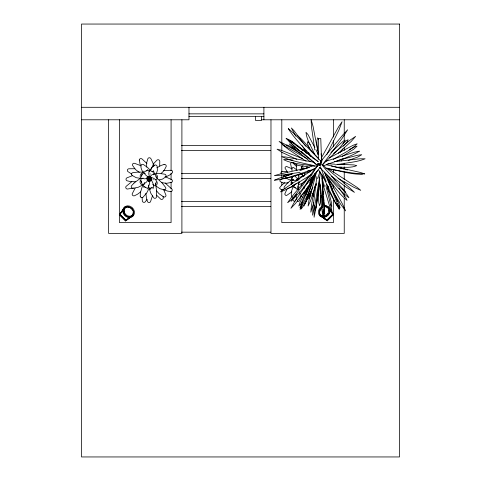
<?xml version="1.0" encoding="UTF-8"?>
<svg xmlns="http://www.w3.org/2000/svg" width="481" height="481" viewBox="0 0 481 481"><rect width="100%" height="100%" fill="white"/><g stroke="black" fill="none" stroke-linecap="round" stroke-linejoin="round"><path stroke-width="0.72" d="M140.211 196.134L140.428 192.58M329.816 211.893L329.683 209.638M318.302 159.5L318.512 138.606L320.773 138.57L321.555 160.901M320.725 195.256L320.406 202.844L319.625 205.784L318.807 202.856L318.224 189.58M304.533 193.711L304.509 191.871M149.789 178.535L149.326 180.706M312.62 193.374L312.728 194.739L313.618 194.991M298.893 183.117L298.917 182.762M314.478 205.189L314.087 217.244L315.801 208.928L319.594 180.104M149.789 171.537L149.819 171.128M294.414 147.384L294.474 146.711L294.967 146.567M316.143 185.678L316.27 184.241M306.968 168.314L307.064 166.883M298.274 174.735L298.707 178.15M316.859 176.575L312.993 207.972L312.566 215.187L315.025 204.245L320.532 172.258M313.191 196.903L313.359 195.545M319.059 184.367L316.239 205.14M319.618 182.72L316.889 202.88L315.452 210.347M298.797 183.874L297.931 187.686L296.807 189.424M305.056 172.871L304.214 175.932M296.765 198.623L294.703 201.28A1.233 1.16 14.9 0 1 293.975 201.274L293.001 200.192M319.588 164.821L319.793 165.374L320.226 164.694L319.823 165.175M152.483 195.803L150.517 201.713A1.696 1.629 25.4 0 1 147.541 201.671L146.464 198.202L145.881 193.368M319.973 165.193L319.955 164.923M315.752 207.882L316.137 205.772M149.182 178.788L148.984 181.271L149.801 176.954L147.667 176.527L148.166 176.972L147.342 177.321A0.926 0.794 -26 0 0 146.903 178.367L147.348 178.998C146.11 178.77 151.262 176.828 149.447 177.309M314.947 185.913L311.472 205.207L310.81 212.205L313.804 202.495M320.472 162.806L319.991 165.392L316.245 164.442M140.434 192.568L142.719 185.077M151.383 168.609L153.704 163.552L156.986 160.101A1.69 1.623 17.7 0 1 159.788 161.189L159.686 165.975M300.944 196.284L299.555 200.733L298.611 201.473A1.239 1.184 27.8 0 1 297.889 201.389L297.3 200.914M143.987 171.086L143.825 172.246L145.286 174.675L147.012 176.172L149.014 176.84M298.611 182.185L298.96 182.594M140.308 174.831L140.181 176.635L140.981 178.198L144.757 178.86L147.577 178.241M305.633 201.828L305.297 203.144L308.856 195.689M316.462 172.228L308.988 200.367L308.099 206.036L310.504 200.908L316.215 183.327M342.592 148.924L341.925 150.343L339.827 152.657M149.344 180.874L148.785 181.187A0.715 0.715 0 0 1 148.298 181.205L147.475 179.792L147.264 180.213L148.641 178.168M296.777 164.388L296.506 169.937M140.205 196.134A1.69 1.683 0 0 0 142.971 197.282L146.801 192.779L149.357 187.849M132.642 214.929L132.744 214.574M150.018 170.436L151.461 167.857L154.395 165.23M317.64 178.722L319.913 171.416M292.111 178.625L292.953 176.01L292.472 177.285M301.93 205.778L301.22 209.001L303.114 206.391L305.748 201.19M149.363 178.156L149.801 177.08L150.98 180.519L150.727 180.032L150.451 180.97A0.776 0.752 87.9 0 1 149.88 181.337L148.719 180.802L149.02 181.217M306.313 199.188L314.358 175.457M303.06 150.481L303.758 149.597L306.018 150.914M141.228 176.876L142.28 173.942L141.679 175.373M156.295 181.92L155.249 184.854L155.844 183.429M301.984 176.78L302.525 174.988L302.351 173.948M315.524 174.176L304.034 205.958L312.884 187.259M314.784 173.581L312.824 178.89M294.294 185.107L293.927 187.837M153.553 174.801L154.221 172.793L153.397 170.605M305.922 195.328L308.195 189.628M313.955 175.276L308.7 188.372M320.869 162.169L319.661 165.193L317.881 164.28M149.459 177.483L146.633 181.944L142.701 184.848C138.648 184.524 139.442 178.577 143.085 178.066M313.732 175.607L302.777 201.972L300.078 209.488L308.622 193.061M291.576 176.323L291.221 177.874L291.913 179.804L294.937 180.393L297.15 179.864M309.133 195.027L310.245 192.376M313.239 175.595L302.212 201.058L299.97 207.918L300.98 206.92M293.873 184.632C292.64 188.251 289.772 193.53 292.123 197.018M298.094 189.736L298.394 189.057M300.757 169.414L303.024 165.494M310.401 192.304L311.009 190.969M298.328 180.122C299.801 177.91 295.701 181.493 296.669 179.948A0.86 0.728 -28.4 0 1 297.005 179.016C298.238 178.95 296.849 178.156 297.721 178.397M318.133 164.352L305.97 184.319L308.507 181.71M311.321 192.737L309.818 195.653L308.616 196.344M312.854 176.689L309.704 182.918M299.302 178.481C300.126 176.984 302.134 175.649 303.836 176.25M156.337 173.851L157.401 170.34L157.155 166.384A1.69 1.479 24.1 0 0 154.395 165.236M326.918 154.419L338.925 130.068L342.087 121.717L338.672 126.695L321.446 157.774M307.792 186.676L300.138 202.014L298.803 206.024L301.196 203.367M321.404 161.58L319.655 165.025L318.055 163.967M144.703 182.527L143.308 185.991L143.494 187.223M287.151 188.829L284.902 193.663A1.635 1.563 27.8 0 0 284.89 194.438L285.894 195.514A1.239 1.184 27.8 0 0 286.616 195.496L291.883 191.799M298.34 182.275L298.731 182.058L298.01 182.503M304.022 188.552L304.695 187.494M301.509 202.916L302.23 201.786M147.036 199.344L145.232 201.894A1.696 1.599 13.5 0 1 142.334 201.112L142.111 197.444M307.816 182.245L294.318 202.267L290.915 208.303L295.575 203.367L309.638 184.758M317.61 165.314L294.913 195.635L291.089 201.365L301.106 190.62L320.677 166.727M152.928 188.792C154.804 185.762 152.339 182.149 151.082 179.275M297.715 180.243L298.052 179.774M140.56 174.29L142.31 172.962L145.226 173.557M307.882 197.012L308.297 196.434M135.107 188.233L132.227 193.771A1.683 1.617 25.4 0 0 134.361 195.827L137.632 194.156L140.638 191.931M130.616 217.256L125.541 220.971L119.288 214.718L123.419 209.079M306.764 189.189L303.517 193.398L301.166 195.539M123.389 209.56L119.288 214.718L120.058 214.34L122.914 210.492M119.288 214.718L123.19 209.608M322.655 164.472L342.111 138.402L347.643 129.786L343.29 134.391L320.514 161.658M309.355 175.481L291.558 197.108L287.62 202.735L290.861 200.168L296.651 194.192M150.006 177.176L150.992 176.99L150.331 177.309L151.058 177.615A0.764 0.595 47 0 1 151.347 177.904C151.335 179.166 151.858 179.756 151.058 178.77M317.899 170.557L309.042 181.229M321.663 161.953L319.204 164.803L317.785 163.263M150.92 180.309L150.144 179.449M343.338 146.242L347.324 141.636L348.154 139.761L346.494 140.524L343.043 143.41M321.717 162.013L319.137 164.749L318.242 163.672M134.037 183.039L131.602 185.666A1.671 1.641 -27.4 0 0 132.768 188.342L138.294 187.265L143.921 184.289M304.082 186.249L304.413 185.919M119.709 214.682L125.577 220.551L129.768 217.352M125.541 220.971L130.652 217.069M323.052 217.171L326.9 220.033L332.768 214.165L329.912 210.317M322.168 216.895L326.93 220.448L333.183 214.195L329.629 209.433M321.639 216.666L327.278 220.797L327.242 220.376L333.111 214.508L329.798 209.95M322.12 216.697L327.278 220.797L333.531 214.544L329.816 209.469M296.146 183.495L293.29 185.72L292.442 185.534M322.228 165.302C329.738 156.92 339.772 149.964 345.202 140.103L342.851 141.468L330.928 152.537M299.398 181.998C295.063 187.614 305.351 181.944 305.916 180.303M301.106 169.625L303.295 167.995A1.239 1.064 26.4 0 1 304.01 168.122L304.726 168.813M338.293 153.223L351.238 141.408L355.651 136.357L350.27 139.995L333.525 153.493M134.049 183.027L140.254 178.451M150.078 177.832L149.603 177.525M287.65 188.498L291.444 187.109L294.612 184.957M149.399 177.134L148.557 177.73M125.577 220.551L130.135 217.238M284.848 182.678L282.125 184.83L279.75 187.536A1.623 1.485 44.1 0 0 279.732 188.299L280.934 189.478L283.862 189.135M314.165 168.753L283.91 189.123L280.663 191.865C291.636 187.638 301.274 180.447 311.447 174.603M161.135 173.461L164.009 170.653L166.192 166.534A1.683 1.617 25.4 0 0 164.057 164.484M156.92 167.773L161.141 165.416L164.051 164.472M131.824 181.65L126.064 186.4A1.671 1.545 41.1 0 0 127.279 189.063L133.423 188.077M147.09 189.009C149.94 185.858 149.964 180.82 149.621 176.719M291.336 180.026L287.752 182.75L284.163 186.917A1.623 1.587 -29.9 0 0 284.199 187.963L285.095 188.792M293.602 179.684C291.66 180.381 290.32 182.552 291.438 184.506M342.244 156.445L353.806 149.176L357.04 146.17L354.587 146.873L349.296 149.531M333.207 159.548C341.167 154.383 350.457 150.595 357.161 143.801L353.27 145.208L329.515 157.762M324.819 216.636L324.398 216.835M281.547 178.98L279.996 180.255A1.629 1.557 27.8 0 0 280.008 181.283C281.932 183.429 285.684 183.02 288.341 182.846M150.842 177.489C151.611 177.531 150.739 177.603 150.042 176.605A0.691 0.517 23.1 0 0 149.663 176.563C148.761 176.329 148.972 176.701 150.09 177.092M297.408 179.353C296.14 179.924 297.246 179.539 296.633 180.573A1.112 1.046 -50.6 0 0 296.609 180.976L296.627 181.072M144.823 171.543L147.396 170.388L146.074 170.881M152.699 187.253L150.132 188.408L151.449 187.921M283.02 177.206L292.652 173.443M312.897 165.668L299.711 170.767M302.254 175.914L304.581 175.475M149.134 177.182L146.717 178.247L147.246 178.204L146.939 179.816A0.812 0.77 -47.6 0 0 147.3 180.147L148.088 180.309L147.547 180.339L149.886 176.87L149.272 177.116M315.873 168.452L291.342 176.635M323.893 165.686C335.744 161.009 348.581 157.9 359.421 151.142L354.299 152.224L325.252 161.484M348.208 160.486L357.75 157.016L361.76 154.708L357.353 155.297L337.007 160.702M166.185 176.774L170.052 174.795L172.336 172.811A1.677 1.605 3.6 0 0 170.995 170.262L163.456 170.605M292.412 173.966L279.088 178.247L274.38 180.225C286.706 178.884 298.563 174.645 310.552 171.579M298.713 178.944C296.248 179.569 297.444 177.459 298.707 178.722M290.65 176.846L281.698 178.932M340.933 159.373L341.775 159.139M153.722 173.869L158.315 173.292L164.598 174.17A1.671 1.491 44.6 0 1 165.777 176.858L162.476 179.124L159.121 179.84M132.636 175.607L126.882 177.862A1.671 1.605 25.4 0 0 126.924 180.742L130.315 181.577L135.504 181.74M309 167.538L280.874 173.791L274.356 175.637L281.084 175.216L300.108 172.336M130.447 217.123L128.193 217.256M362.421 174.206C350.98 174.639 339.676 170.719 328.421 168.873M155.597 179.696L156.806 179.305C160.432 173.912 151.202 172.216 150.096 177.273L150.469 177.928M342.376 158.995L343.386 158.946M311.916 170.28L307.383 171.092M341.516 163.937C349.368 162.337 357.714 161.977 365.109 158.772L359.704 158.82L341.197 160.888M149.567 176.846L150.288 176.731M320.202 163.287L321.615 163.077M293.35 180.056L289.538 179.828L285.293 177.748M151.443 169.637C148.431 169.895 148.214 174.429 149.579 176.497M341.468 167.196L338.341 167.346M291.636 174.308C289.37 174.645 285.948 173.677 284.397 175.745A1.635 1.527 -16.4 0 0 284.385 176.749M81.493 107.299L399.507 107.299M188.979 113.853L263.901 113.853M188.979 116.348L263.901 116.348M81.493 119.787L188.979 119.787L188.979 107.299M261.405 119.787L399.507 119.787M181.403 145.388L270.725 145.388M181.403 150.385L270.725 150.385M336.183 167.37C342.929 166.787 350.493 168.392 356.776 165.626L353.95 164.929L337.548 164.249M181.403 173.485L270.725 173.485M181.403 178.481L270.725 178.481M181.403 201.581L270.725 201.581M181.403 206.577L270.725 206.577M181.403 232.173L270.725 232.173M141.997 178.559L136.135 177.681L131.884 175.252A1.671 1.569 -14.8 0 1 133.003 172.625L138.528 172.024L143.32 172.228M339.935 164.418L344.444 164.736M334.698 164.159L327.741 163.762M298.352 178.595L296.549 177.868L294.739 175.691M292.911 160.167L285.443 159.343L283.592 159.644C293.013 164.418 304.533 164.123 314.821 166.336M134.902 168.723L128.848 168.777A1.671 1.629 35.5 0 0 127.772 171.483L131.83 174.152M319.625 164.881L319.931 165.151M287.043 171.368L282.197 171.422L281.09 172.318A1.629 1.575 38.4 0 0 281.09 173.358L281.337 173.815M314.039 162.277L285.636 156.956L281.896 156.71C293.067 161.754 305.531 163.432 317.394 166.42M309.217 167.286C304.575 165.368 296.332 167.051 293.5 162.319M283.201 175.343L284.584 176.196M319.727 164.899L319.865 164.929M297.859 178.433L298.521 178.577M325.817 168.272C338.75 170.358 351.671 173.761 364.796 173.912L360.353 172.451L326.371 164.779M151.359 177.585C155.399 177.844 160.462 184.349 154.684 185.87L152.73 184.337M149.819 177.267L150.186 177.339M340.338 168.212L341.582 168.518M342.821 168.819L344.065 169.12M345.454 169.456L347.547 169.961M152.964 179.653L153.397 179.756M339.694 168.055L331.229 165.945M161.85 182.696L166.552 183.315L171.555 182.401A1.671 1.605 25.4 0 0 171.513 179.521L165.067 176.671M291.54 147.733L293.921 148.605M287.686 139.057L291.185 141.017M327.134 207.341L327.489 207.443M297.06 135.269C305.297 141.606 311.009 151.154 318.494 158.375M302.639 158.628L280.868 150.144L277.056 149.176L282.581 152.645L296.807 159.343M299.404 179.01C300.264 179.485 299.182 177.862 298.617 178.433C298.274 178.77 298.875 177.531 299.17 178.637M150.463 189.592L149.092 188.642L148.328 185.041M310.023 165.127L311.941 165.945M307.81 198.533L308.032 198.635A1.233 1.166 16.3 0 0 308.76 198.671L309.662 197.889A1.635 1.545 16.3 0 0 309.764 197.132L309.608 195.995M163.967 189.748L167.49 191.065L170.821 191.606A1.677 1.545 9.6 0 0 171.819 189.033L165.211 183.093M141.276 165.879L134.602 163.33A1.683 1.617 25.4 0 0 132.516 165.332L135.48 169.522L139.334 172.439M150.727 170.815L153.313 172.114L152.05 171.38M146.801 187.981L144.216 186.682L145.472 187.416M292.153 168.843L286.802 166.564A1.239 1.184 27.8 0 0 286.081 166.528L285.185 167.322A1.629 1.557 27.8 0 0 285.143 168.35L287.572 172.15M296.579 188.51L294.504 187.35L295.514 188.011M300.757 173.803L301.791 174.387L300.781 173.737M307.365 158.832L282.527 144.757L288.696 149.567L306.108 161.273M309.343 196.02L310.209 196.519M338.065 178.391L354.004 187.38L360.78 190.326L357.112 187.392L327.465 168.128M301.19 153.878L284.03 143.795L279.076 141.408L285.522 146.573M147.547 169.462L149.176 171.434M149.868 176.786L150.294 177.05M297.739 151.268L289.123 145.851L286.556 144.811L287.313 145.996M317.658 161.339L312.001 157.305M144.745 173.563C142.166 171.855 140.825 168.711 140.843 165.674A1.69 1.509 3.8 0 1 143.578 164.64L147.487 167.394L150.12 170.058M318.578 161.844L293.626 142.55L289.827 140.139L291.967 142.803M157.209 178.523L162.127 182.954L165.482 187.265A1.671 1.563 63.8 0 1 164.37 189.893L159.734 188.612L156.054 186.057M302.405 152.844L289.195 143.897L295.1 149.369L310.347 161.736M308.171 152.453L309.283 153.259M309.403 155.381L310.96 156.535M291.708 141.408L294.649 143.627M317.749 163.967L319.36 165.187L320.995 162.428L319.366 165.133L318.362 164.37M305.435 152.399L306.481 153.192M331.373 176.172L346.536 187.41L354.461 192.376L350.156 188.233L322.871 165.145M303.331 150.812L290.987 141.468L286.057 138.281C295.713 148.497 307.149 156.896 317.911 165.915M311.423 156.572L302.94 150.048M296.885 145.352L302.411 149.639M317.556 165.422L300.962 151.154M304.521 187.325L303.992 186.796M298.058 149.561L289.105 141.258M304.016 181.577L304.383 181.926M150.565 178.349L150.86 178.631M332.768 214.165L333.111 214.508M326.9 220.033L327.242 220.376M326.93 220.448L327.278 220.797M320.382 215.56L320.731 215.909M120.058 214.34L125.92 220.208M119.637 214.37L125.89 220.623M319.546 167.34L337.933 185.419L345.881 192.226L325.09 168.753L321.416 164.057M321.176 161.46L293.921 133.508L288.239 128.553C295.075 139.61 304.96 148.557 313.365 158.441M297.174 170.244L293.566 167.49A1.227 1.088 4.3 0 0 292.839 167.454L291.841 168.416L292.027 170.857M324.873 173.166C332.846 181.343 339.742 190.933 348.935 197.745L347.132 194.823L342.472 189.141M156.553 195.16L160.822 199.242A1.683 1.599 14.7 0 0 163.275 197.673L163.071 196.398M320.334 160.45L321.254 161.49M146.958 163.528L141.997 158.952A1.69 1.629 27.1 0 0 139.268 160.047M335.491 180.874L333.706 178.758M301.034 184.902L301.328 185.263M296.705 166.745L292.304 162.416A1.239 1.19 29.7 0 0 291.576 162.362L290.548 163.648L291.708 168.969M325.511 175.505C332.678 183.718 338.504 193.572 347.06 200.361L345.941 197.95L338.949 188.197M156.511 190.873L159.103 193.771L163.817 196.982A1.683 1.617 25.4 0 0 165.903 194.973L163.498 189.364M150.643 180.405L150.872 180.808L150.252 180.64L151.016 180.441A0.932 0.812 68.7 0 0 151.461 179.395L151.076 178.613L151.695 178.794L149.886 177.17M305.645 146.212L294.065 130.748L291.372 127.964L295.815 136.159M304.864 191.811L305.134 192.184M310.221 144.565L308.357 142.19L307.413 141.781L307.443 143.633L309.493 148.286M307.575 153.764L302.086 145.695M149.621 177.038L150.499 178.343M318.693 170.064L326.232 181.656L320.899 167.947M300.793 195.268L302.579 197.607A1.257 1.221 79.2 0 0 302.814 197.679M331.914 190.061L340.933 204.611L345.623 210.906L342.28 203.655L328.992 179.347M337.007 203.439L340.193 207.87L338.408 202.597L331.181 186.862M327.423 185.756L328.337 187.458M327.194 187.957L336.381 204.563L339.664 208.988L338.66 205.694M327.591 185.702L328.896 188.245M314.863 147.691L308.044 134.656L306.012 132.299C306.625 140.133 311.88 147.144 314.556 154.461M315.849 149.645L318.314 154.521M150.3 177.97L150.12 177.579M327.94 186.67L328.77 188.396M330.483 204.395L331.764 206.343L331.409 202.399L326.755 184.211M300.312 194.33L299.32 191.925M329.671 183.616L330.88 186.213M328.198 180.441L329.076 182.335M323.046 176.521L334.908 201.834L339.147 209.277L336.333 201.064L324.447 172.126M335.203 195.448L337.235 200.421M327.104 176.852L332.768 189.773M335.257 195.508L337.77 201.575M140.23 164.929L139.274 160.047M327.814 179.034L328.944 181.764M155.477 175.114L156.565 178.108L156.091 176.581M142.051 183.682L140.963 180.688L141.432 182.221M318.614 139.195L317.676 137.825C315.909 141.582 317.634 146.26 317.502 150.3M301.353 184.091L301.767 185.564M292.328 183.351L291.901 182.016L292.274 183.381M324.543 186.472L322.066 178.289M322.474 182.774L329.744 206.403L332.233 212.788L330.982 205.976L325.89 185.612M150.09 173.719L150.21 174.152M149.387 188.985L150.781 193.236L153.782 197.883A1.69 1.653 78.1 0 0 156.535 196.843L156.674 190.993L155.844 185.714M298.412 189.093L297.799 185.894M299.212 175.818L299.308 176.202M296.807 199.627L296.086 196.194M301.533 166.42L301.996 168.35M153.788 166.444L152.988 163.161L150.884 158.634A1.696 1.629 25.4 0 0 147.907 158.592L146.585 163.065L146.711 167.117M318.254 153.319L313.029 126.299L311.123 119.625L311.46 126.623L314.784 149.916M323.1 209.614L324.14 213.714L324.29 206.794L322.15 175.457M323.022 211.844L324.585 219.023L324.747 214.43L323.935 202.429M303.974 187.145L304.088 187.855M149.868 178.078L149.97 178.854M321.08 153.74L322.066 161.033M320.821 195.202L321.086 197.336M149.856 178.259L149.952 178.992M320.027 188.714L320.556 193.061M319.973 183.688L320.13 185.125M317.803 153.595L317.923 154.834M320.256 184.951L322.781 206.95L322.517 189.46M322.517 185.498L322.703 187.65M323.01 191.276L323.256 194.168M323.497 197.03L323.833 201.148M319.174 177.411L321.47 206.036L322.889 216.69L323.142 209.83L322.649 193.061M322.571 189.869L322.09 175.998M322.468 188.053L321.969 174.05M292.827 197.408L292.875 199.056M344.24 119.787L344.24 133.243M344.24 134.74L344.24 140.723M344.24 147.451L344.24 150.439M344.24 163.149L344.24 164.646M344.24 166.889L344.24 169.132M344.24 172.12L344.24 179.593M344.24 181.836L344.24 184.079M344.24 185.576L344.24 192.304M344.24 193.801L344.24 196.789M344.24 198.286L344.24 233.423L270.977 233.423L270.977 119.787M333.417 119.787L333.417 137.049M333.417 140.801L333.417 146.807M333.417 169.318L333.417 172.318M333.417 185.077L333.417 188.077M333.417 198.587L333.417 222.601L281.8 222.601L281.8 189.58M281.8 119.787L281.8 150.559M281.8 152.056L281.8 172.318M281.8 174.573L281.8 177.573M281.8 182.077L281.8 185.077M263.901 107.299L263.901 119.787M261.405 116.348L261.405 120.515L255.573 120.515L255.573 116.348M181.902 119.787L181.902 233.423L108.64 233.423L108.64 119.787M171.08 119.787L171.08 170.821M171.08 173.07L171.08 179.822M171.08 182.077L171.08 188.829M171.08 191.083L171.08 222.601L119.462 222.601L119.462 119.787M311.922 194.991A1.629 1.557 27.8 0 1 311.935 195.256M341.173 163.955A20.082 0.427 -8.6 0 1 335.167 164.875M341.708 160.864A20.04 0.337 -6.3 0 1 334.463 161.676M324.477 206.559A5.123 4.335 -45 0 1 328.818 210.275A5.123 4.335 -45 0 1 324.922 215.753M323.683 216.017A5.123 4.335 -45 0 1 319.408 212.891A5.123 4.335 -45 0 1 322.06 207.389M324.555 205.597A6.163 5.213 -45 0 1 329.263 212.782A6.163 5.213 -45 0 1 320.057 215.951A6.163 5.213 -45 0 1 321.645 206.596M327.681 206.469A6.163 5.213 -45 0 1 328.108 215.32A6.163 5.213 -45 0 1 319.264 214.893M324.903 205.946A6.163 5.213 -45 0 1 326.358 206.012M319.697 212.031A5.123 4.335 -45 0 1 321.362 208.568M324.663 206.746A5.123 4.335 -45 0 1 328.559 208.766M328.938 209.866A5.123 4.335 -45 0 1 328.998 211.075M328.162 213.492A5.123 4.335 -45 0 1 326.286 215.368M323.869 216.203A5.123 4.335 -45 0 1 319.594 213.083A5.123 4.335 -45 0 1 322.246 207.576M128.054 207.137A5.123 4.335 45 0 1 132.347 209.842M133.183 212.265A5.123 4.335 45 0 1 133.123 213.474M133.616 215.121A6.163 5.213 45 0 1 124.23 214.953A6.163 5.213 45 0 1 126.521 206.247M124.146 212.548A5.123 4.335 45 0 1 126.623 207.125A5.123 4.335 45 0 1 132.732 210.065A5.123 4.335 45 0 1 131.319 215.999M130.219 216.378A5.123 4.335 45 0 1 129.01 216.438M126.593 215.602A5.123 4.335 45 0 1 124.717 213.726M150.09 177.002C148.509 177.549 146.867 177.218 147.956 176.737A0.758 0.589 -1.9 0 1 148.461 176.473C150.036 177.212 149.399 175.571 150.09 176.966M399.507 24.05L81.493 24.05L81.493 456.95L399.507 456.95L399.507 24.05M124.074 211.123A5.123 4.335 45 0 0 131.505 215.813A5.123 4.335 45 0 0 130.82 207.624A5.123 4.335 45 0 0 124.074 211.123M123.431 212.53A6.163 5.213 45 0 0 133.159 215.879A6.163 5.213 45 0 0 129.81 206.145A6.163 5.213 45 0 0 123.431 212.53"/></g></svg>
